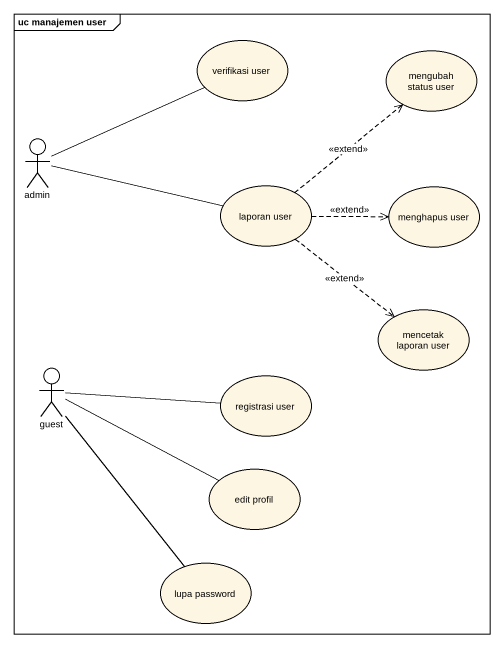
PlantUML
@startuml
mainframe uc manajemen user
usecase "verifikasi user" as verifikasi_user
usecase "mengubah status user" as mengubah_status_user
actor admin
usecase "laporan user" as laporan_user
usecase "menghapus user" as menghapus_user
usecase "mencetak laporan user" as mencetak_laporan_user
actor guest
usecase "registrasi user" as registrasi_user
usecase "edit profil" as edit_profil
usecase "lupa password" as lupa_password
admin -right- verifikasi_user
admin -right- laporan_user
laporan_user .up.> mengubah_status_user : <<extend>>
laporan_user .right.> menghapus_user : <<extend>>
laporan_user ..> mencetak_laporan_user : <<extend>>
guest -right- registrasi_user
guest -right- edit_profil
guest -- lupa_password
@enduml
